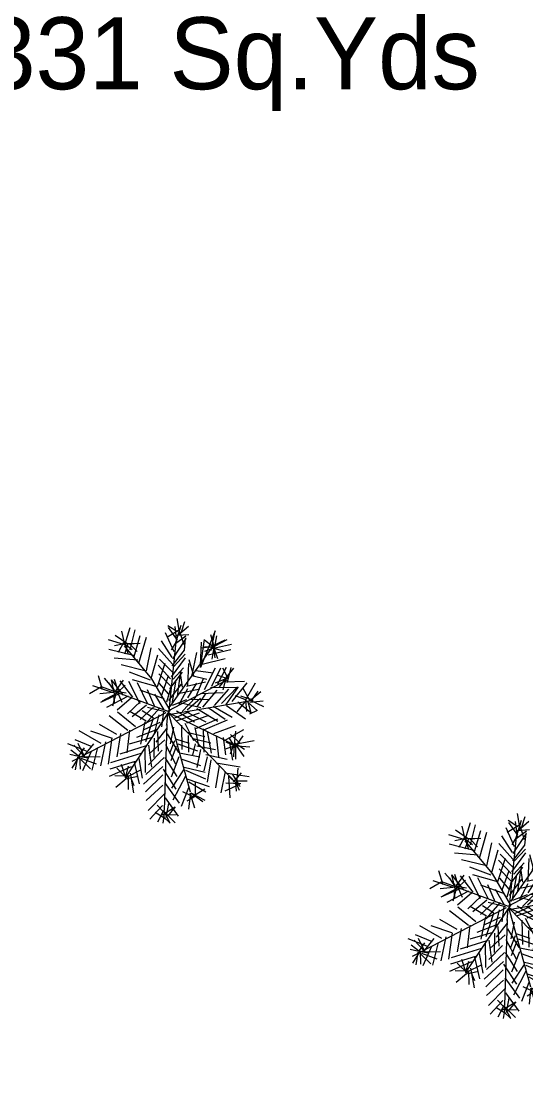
# Model space of a CAD drawing. Header units: millimetres. Extents: x -176651 to 388869, y -469666 to 486614.
# Drawn here: x 240476 to 247488, y 129381 to 144049 of the extents above; entities that cross this region are included whole.
import ezdxf

# ---------------------------------------------------------------- set-up
doc = ezdxf.new("R2010")
doc.units = ezdxf.units.MM
doc.layers.add('A- FURNITURE', color=252, linetype='Continuous', lineweight=0)
for name, color, linetype in [('ad-Plot Areas-Sq.Yds', 8, 'Continuous'), ('ad-Road', 8, 'Continuous'), ('ad-Road Hatch', 8, 'Continuous')]:
    doc.layers.add(name, color=color, linetype=linetype)
doc.styles.add('MtX_Century_Gothic', font='GOTHIC.TTF')

# ---------------------------------------------------------------- blocks, each defined once
blk = doc.blocks.new('A$C4fb60e89')
at = {"layer": 'ad-Road Hatch', "ltscale": 5, "transparency": 33554687}
h = blk.add_hatch(dxfattribs=at)
h.set_pattern_fill('AR-HBONE', color=256, scale=15)
h.set_pattern_definition([(45, (-193247.7, -428758.8), (0, 2155.2615), [4572, -1524]), (135, (-192170.1, -427681.1), (2e-13, 2155.2615), [4572, -1524])])
h.paths.add_polyline_path([(175594, -250241), (169178, -249341), (167473, -249057), (167473, -138694), (101313, -138694), (101313, -199954), (101308, -237995), (101040, -268291), (101008, -280968), (101066, -293684), (101243, -311127), (100910, -319344), (100949, -333937), (100669, -366960), (100727, -390983), (100669, -404586), (100538, -420418), (100467, -428759), (92426, -427265), (92163, -427209), (92163, -321454), (24803, -321454), (24803, -412961), (15653, -411029), (15654, -321452), (-19535, -321452), (-34427, -319477), (-65207, -315395), (-171770, -301268), (-185854, -298333), (-193248, -296832), (-193244, -292908), (-191914, -285219), (-191839, -284679), (-183397, -286393), (-169723, -289243), (-53141, -304698), (-18730, -309262), (15653, -309262), (15653, 703), (24803, 1115), (24803, -129544), (92163, -129544), (92163, 15133), (101313, 17713), (101313, -129544), (167473, -129544), (167473, 35552), (175738, 37855), (175849, 28595), (175836, 25947), (175777, 14040), (175855, 2316), (175660, -18036), (175731, -34039), (175718, -46839), (175673, -63402), (175816, -82072), (175542, -106356), (175490, -124641), (175575, -145019), (175731, -168892), (175797, -181269), (175797, -192667), (175744, -208200), (175829, -223277), (175888, -234871)])
h.paths.add_polyline_path([(24803, -309264), (92163, -309264), (92163, -138694), (24803, -138694)], flags=16)
blk = doc.blocks.new('A$Cbbea0351')
at = {"layer": 'ad-Plot Areas-Sq.Yds', "linetype": 'Continuous', "insert": (-124558, -323161), "char_height": 1000, "width": 7884.16, "attachment_point": 5, "style": 'MtX_Century_Gothic', "bg_fill": 2}
blk.add_mtext('1331 Sq.Yds', dxfattribs=at)
blk = doc.blocks.new('etgetg')
at = {"color": 4, "transparency": 33554546}
for p, q in [((260795.957, 1945748.695, 129.914), (260796.091, 1945748.909, 129.914)), ((260795.959, 1945748.723, 129.914), (260795.966, 1945748.892, 129.914)), ((260795.957, 1945748.695, 129.914), (260795.755, 1945748.822, 129.914)), ((260795.863, 1945748.863, 129.914), (260796.003, 1945748.699, 129.914)), ((260796.01, 1945748.608, 129.914), (260796.151, 1945748.861, 129.914)), ((260796.039, 1945748.506, 129.914), (260796.197, 1945748.763, 129.914)), ((260796.678, 1945748.567, 129.914), (260796.603, 1945748.768, 129.914)), ((260796.711, 1945748.678, 129.914), (260796.604, 1945748.796, 129.914)), ((260796.649, 1945748.54, 129.914), (260796.782, 1945748.754, 129.914)), ((260796.666, 1945748.545, 129.914), (260796.698, 1945748.758, 129.914)), ((260796.732, 1945748.638, 129.914), (260796.753, 1945748.857, 129.914)), ((260796.762, 1945748.665, 129.914), (260796.846, 1945748.79, 129.914)), ((260796.034, 1945748.523, 129.914), (260795.726, 1945748.694, 129.914)), ((260795.952, 1945748.712, 129.914), (260795.812, 1945748.719, 129.914)), ((260795.948, 1945748.729, 129.914), (260795.841, 1945748.616, 129.914)), ((260796.003, 1945748.699, 129.914), (260795.918, 1945748.573, 129.914)), ((260796.197, 1945748.144, 129.914), (260795.951, 1945748.684, 129.914)), ((260795.959, 1945748.723, 129.914), (260795.968, 1945748.559, 129.914)), ((260795.963, 1945748.706, 129.914), (260796.038, 1945748.607, 129.914)), ((260795.97, 1945748.717, 129.914), (260796.092, 1945748.678, 129.914)), ((260796.003, 1945748.699, 129.914), (260796.17, 1945748.663, 129.914)), ((260796.025, 1945748.686, 129.914), (260796.098, 1945748.559, 129.914)), ((260796.079, 1945748.397, 129.914), (260796.274, 1945748.72, 129.914)), ((260796.545, 1945748.353, 129.914), (260796.461, 1945748.616, 129.914)), ((260796.544, 1945748.714, 129.914), (260796.588, 1945748.43, 129.914)), ((260796.752, 1945748.699, 129.914), (260796.546, 1945748.641, 129.914)), ((260796.643, 1945748.529, 129.914), (260796.809, 1945748.595, 129.914)), ((260796.687, 1945748.634, 129.914), (260796.854, 1945748.599, 129.914)), ((260796.698, 1945748.628, 129.914), (260796.877, 1945748.716, 129.914)), ((260796.74, 1945748.677, 129.914), (260796.748, 1945748.485, 129.914)), ((260796.076, 1945748.442, 129.914), (260795.765, 1945748.557, 129.914)), ((260796.152, 1945748.269, 129.914), (260796.301, 1945748.561, 129.914)), ((260796.31, 1945747.648, 129.914), (260796.655, 1945748.551, 129.914)), ((260796.524, 1945748.264, 129.914), (260796.395, 1945748.523, 129.914)), ((260796.55, 1945748.336, 129.914), (260796.802, 1945748.556, 129.914)), ((260796.655, 1945748.551, 129.914), (260796.561, 1945748.46, 129.914)), ((260796.791, 1945748.562, 129.914), (260796.733, 1945748.407, 129.914)), ((260796.802, 1945748.556, 129.914), (260796.791, 1945748.562, 129.914)), ((260797.219, 1945748.554, 129.914), (260796.889, 1945748.118, 129.914)), ((260796.889, 1945748.118, 129.914), (260797.046, 1945748.477, 129.914)), ((260796.989, 1945748.452, 129.914), (260796.89, 1945748.146, 129.914)), ((260797.125, 1945748.361, 129.914), (260797.04, 1945748.466, 129.914)), ((260797.095, 1945748.306, 129.914), (260797.219, 1945748.554, 129.914)), ((260797.144, 1945748.524, 129.914), (260797.146, 1945748.321, 129.914)), ((260797.158, 1945748.343, 129.914), (260797.221, 1945748.481, 129.914)), ((260795.495, 1945748.175, 129.914), (260795.492, 1945748.378, 129.914)), ((260795.656, 1945748.128, 129.914), (260795.563, 1945748.324, 129.914)), ((260795.834, 1945748.447, 129.914), (260796.13, 1945748.282, 129.914)), ((260796.174, 1945748.128, 129.914), (260795.918, 1945748.314, 129.914)), ((260796.186, 1945748.15, 129.914), (260796.363, 1945748.44, 129.914)), ((260796.242, 1945748.018, 129.914), (260796.43, 1945748.302, 129.914)), ((260796.341, 1945747.703, 129.914), (260797.143, 1945748.366, 129.914)), ((260796.502, 1945748.147, 129.914), (260796.371, 1945748.378, 129.914)), ((260796.733, 1945748.407, 129.914), (260796.512, 1945748.242, 129.914)), ((260796.534, 1945748.23, 129.914), (260796.731, 1945748.351, 129.914)), ((260796.739, 1945748.029, 129.914), (260796.893, 1945748.332, 129.914)), ((260797.147, 1945748.349, 129.914), (260796.974, 1945748.374, 129.914)), ((260797.135, 1945748.327, 129.914), (260796.999, 1945748.316, 129.914)), ((260797.141, 1945748.338, 129.914), (260797.019, 1945748.377, 129.914)), ((260797.129, 1945748.316, 129.914), (260797.073, 1945748.189, 129.914)), ((260797.136, 1945748.355, 129.914), (260797.118, 1945748.192, 129.914)), ((260797.133, 1945748.4, 129.914), (260797.151, 1945748.174, 129.914)), ((260797.135, 1945748.327, 129.914), (260797.388, 1945748.316, 129.914)), ((260797.135, 1945748.327, 129.914), (260797.245, 1945748.266, 129.914)), ((260797.16, 1945748.371, 129.914), (260797.319, 1945748.397, 129.914)), ((260797.164, 1945748.354, 129.914), (260797.347, 1945748.396, 129.914)), ((260795.491, 1945748.22, 129.914), (260795.303, 1945748.167, 129.914)), ((260795.375, 1945748.271, 129.914), (260795.616, 1945748.108, 129.914)), ((260795.666, 1945748.094, 129.914), (260795.491, 1945748.22, 129.914)), ((260795.655, 1945748.1, 129.914), (260795.605, 1945748.243, 129.914)), ((260795.642, 1945748.078, 129.914), (260795.651, 1945748.275, 129.914)), ((260795.758, 1945748.028, 129.914), (260795.651, 1945748.275, 129.914)), ((260795.655, 1945748.1, 129.914), (260795.813, 1945748.228, 129.914)), ((260795.671, 1945748.077, 129.914), (260795.815, 1945748.155, 129.914)), ((260795.7, 1945748.104, 129.914), (260795.69, 1945748.268, 129.914)), ((260795.756, 1945748.231, 129.914), (260795.868, 1945747.967, 129.914)), ((260795.948, 1945747.851, 129.914), (260795.878, 1945748.192, 129.914)), ((260795.93, 1945748.206, 129.914), (260796.22, 1945748.03, 129.914)), ((260796.421, 1945747.976, 129.914), (260796.306, 1945748.184, 129.914)), ((260796.448, 1945748.076, 129.914), (260796.328, 1945748.301, 129.914)), ((260796.717, 1945748.301, 129.914), (260796.46, 1945748.098, 129.914)), ((260796.481, 1945748.058, 129.914), (260796.661, 1945748.173, 129.914)), ((260796.741, 1945748.215, 129.914), (260796.649, 1945747.92, 129.914)), ((260796.767, 1945748.028, 129.914), (260796.766, 1945748.259, 129.914)), ((260796.925, 1945748.156, 129.914), (260797.251, 1945748.147, 129.914)), ((260797.362, 1945748.243, 129.914), (260797.036, 1945748.252, 129.914)), ((260795.704, 1945748.059, 129.914), (260795.42, 1945748.015, 129.914)), ((260795.627, 1945748.102, 129.914), (260795.442, 1945748.132, 129.914)), ((260795.454, 1945748.025, 129.914), (260795.671, 1945748.077, 129.914)), ((260795.666, 1945748.094, 129.914), (260795.568, 1945747.918, 129.914)), ((260795.618, 1945748.034, 129.914), (260795.603, 1945747.956, 129.914)), ((260796.293, 1945747.644, 129.914), (260795.655, 1945748.1, 129.914)), ((260795.672, 1945748.105, 129.914), (260795.799, 1945748.049, 129.914)), ((260795.683, 1945748.099, 129.914), (260795.709, 1945747.94, 129.914)), ((260795.984, 1945748.147, 129.914), (260796.048, 1945747.823, 129.914)), ((260795.996, 1945748.04, 129.914), (260796.285, 1945747.835, 129.914)), ((260796.135, 1945747.746, 129.914), (260796.096, 1945748.013, 129.914)), ((260796.328, 1945747.653, 129.914), (260796.197, 1945748.144, 129.914)), ((260796.27, 1945747.887, 129.914), (260796.433, 1945748.127, 129.914)), ((260796.366, 1945747.877, 129.914), (260796.278, 1945748.055, 129.914)), ((260796.514, 1945748.039, 129.914), (260796.37, 1945747.73, 129.914)), ((260796.402, 1945747.943, 129.914), (260796.63, 1945748.119, 129.914)), ((260796.476, 1945747.816, 129.914), (260796.614, 1945748.142, 129.914)), ((260796.576, 1945747.918, 129.914), (260796.595, 1945748.081, 129.914)), ((260796.745, 1945748.04, 129.914), (260796.932, 1945747.936, 129.914)), ((260797.036, 1945747.993, 129.914), (260796.815, 1945748.088, 129.914)), ((260797.083, 1945748.053, 129.914), (260796.858, 1945747.804, 129.914)), ((260796.972, 1945747.827, 129.914), (260797.162, 1945748.038, 129.914)), ((260797.062, 1945747.834, 129.914), (260797.24, 1945748.024, 129.914)), ((260797.221, 1945747.861, 129.914), (260797.184, 1945748.026, 129.914)), ((260795.813, 1945747.997, 129.914), (260795.483, 1945747.922, 129.914)), ((260795.851, 1945747.962, 129.914), (260795.615, 1945747.849, 129.914)), ((260795.966, 1945747.883, 129.914), (260795.741, 1945747.764, 129.914)), ((260796.176, 1945747.925, 129.914), (260796.244, 1945747.685, 129.914)), ((260796.311, 1945747.778, 129.914), (260796.45, 1945748.003, 129.914)), ((260796.345, 1945747.788, 129.914), (260796.572, 1945747.963, 129.914)), ((260796.471, 1945747.703, 129.914), (260796.642, 1945747.881, 129.914)), ((260796.779, 1945747.92, 129.914), (260796.603, 1945747.759, 129.914)), ((260796.632, 1945747.916, 129.914), (260796.902, 1945747.909, 129.914)), ((260796.732, 1945747.759, 129.914), (260796.888, 1945747.96, 129.914)), ((260797.199, 1945747.873, 129.914), (260797.029, 1945747.853, 129.914)), ((260797.036, 1945747.993, 129.914), (260797.036, 1945747.993, 129.914)), ((260797.205, 1945747.884, 129.914), (260797.066, 1945747.789, 129.914)), ((260797.21, 1945747.867, 129.914), (260797.085, 1945747.952, 129.914)), ((260797.188, 1945747.879, 129.914), (260797.109, 1945747.737, 129.914)), ((260797.142, 1945747.848, 129.914), (260797.334, 1945747.986, 129.914)), ((260797.197, 1945747.817, 129.914), (260797.301, 1945748.004, 129.914)), ((260795.522, 1945747.526, 129.914), (260795.328, 1945747.721, 129.914)), ((260795.686, 1945747.536, 129.914), (260795.489, 1945747.803, 129.914)), ((260795.799, 1945747.559, 129.914), (260795.614, 1945747.82, 129.914)), ((260795.964, 1945747.596, 129.914), (260795.781, 1945747.785, 129.914)), ((260796.025, 1945747.808, 129.914), (260795.795, 1945747.705, 129.914)), ((260796.113, 1945747.759, 129.914), (260795.888, 1945747.639, 129.914)), ((260796.196, 1945747.727, 129.914), (260795.946, 1945747.563, 129.914)), ((260796.072, 1945747.608, 129.914), (260795.949, 1945747.749, 129.914)), ((260796.254, 1945747.651, 129.914), (260796.034, 1945747.773, 129.914)), ((260796.299, 1945747.654, 129.914), (260797.204, 1945747.856, 129.914)), ((260796.375, 1945747.713, 129.914), (260796.59, 1945747.737, 129.914)), ((260796.483, 1945747.596, 129.914), (260796.72, 1945747.737, 129.914)), ((260796.483, 1945747.725, 129.914), (260796.747, 1945747.578, 129.914)), ((260796.494, 1945747.849, 129.914), (260796.803, 1945747.835, 129.914)), ((260796.63, 1945747.73, 129.914), (260796.891, 1945747.656, 129.914)), ((260796.703, 1945747.603, 129.914), (260796.873, 1945747.753, 129.914)), ((260796.775, 1945747.577, 129.914), (260797.03, 1945747.751, 129.914)), ((260796.795, 1945747.768, 129.914), (260797.101, 1945747.697, 129.914)), ((260796.937, 1945747.558, 129.914), (260797.187, 1945747.722, 129.914)), ((260796.949, 1945747.811, 129.914), (260797.327, 1945747.715, 129.914)), ((260797.039, 1945747.559, 129.914), (260797.316, 1945747.722, 129.914)), ((260797.164, 1945747.835, 129.914), (260797.431, 1945747.773, 129.914)), ((260797.19, 1945747.547, 129.914), (260797.458, 1945747.743, 129.914)), ((260796.259, 1945747.634, 129.914), (260794.82, 1945747.326, 129.914)), ((260795.055, 1945747.412, 129.914), (260794.831, 1945747.579, 129.914)), ((260795.147, 1945747.447, 129.914), (260794.945, 1945747.603, 129.914)), ((260795.282, 1945747.458, 129.914), (260795.034, 1945747.711, 129.914)), ((260795.185, 1945747.671, 129.914), (260795.436, 1945747.502, 129.914)), ((260795.483, 1945746.914, 129.914), (260796.328, 1945747.653, 129.914)), ((260795.947, 1945747.591, 129.914), (260795.805, 1945747.31, 129.914)), ((260795.885, 1945747.324, 129.914), (260796.072, 1945747.608, 129.914)), ((260796.158, 1945747.633, 129.914), (260796.029, 1945747.402, 129.914)), ((260796.232, 1945747.663, 129.914), (260796.15, 1945747.464, 129.914)), ((260796.275, 1945747.611, 129.914), (260796.223, 1945747.466, 129.914)), ((260796.258, 1945747.606, 129.914), (260797.475, 1945747.489, 129.914)), ((260796.292, 1945747.615, 129.914), (260796.298, 1945746.488, 129.914)), ((260796.298, 1945747.626, 129.914), (260797.073, 1945746.949, 129.914)), ((260796.954, 1945746.425, 129.914), (260796.303, 1945747.609, 129.914)), ((260796.362, 1945747.533, 129.914), (260796.583, 1945747.569, 129.914)), ((260796.411, 1945747.621, 129.914), (260796.61, 1945747.41, 129.914)), ((260796.522, 1945747.588, 129.914), (260796.76, 1945747.369, 129.914)), ((260796.556, 1945747.598, 129.914), (260796.775, 1945747.706, 129.914)), ((260796.69, 1945747.581, 129.914), (260796.927, 1945747.333, 129.914)), ((260797.31, 1945747.711, 129.914), (260797.094, 1945747.529, 129.914)), ((260797.386, 1945747.51, 129.914), (260797.255, 1945747.612, 129.914)), ((260797.464, 1945747.495, 129.914), (260797.327, 1945747.586, 129.914)), ((260797.375, 1945747.516, 129.914), (260797.569, 1945747.71, 129.914)), ((260797.382, 1945747.685, 129.914), (260797.425, 1945747.503, 129.914)), ((260797.453, 1945747.501, 129.914), (260797.608, 1945747.573, 129.914)), ((260797.464, 1945747.495, 129.914), (260797.575, 1945747.592, 129.914)), ((260794.929, 1945747.367, 129.914), (260794.819, 1945747.428, 129.914)), ((260794.94, 1945747.361, 129.914), (260794.85, 1945747.483, 129.914)), ((260795.007, 1945747.352, 129.914), (260794.908, 1945747.537, 129.914)), ((260794.929, 1945747.367, 129.914), (260795.04, 1945747.463, 129.914)), ((260795.012, 1945747.335, 129.914), (260794.971, 1945747.545, 129.914)), ((260794.99, 1945747.347, 129.914), (260795.182, 1945747.485, 129.914)), ((260795.345, 1945747.466, 129.914), (260795.19, 1945747.163, 129.914)), ((260795.303, 1945747.158, 129.914), (260795.447, 1945747.496, 129.914)), ((260795.578, 1945747.523, 129.914), (260795.441, 1945747.225, 129.914)), ((260795.594, 1945747.241, 129.914), (260795.714, 1945747.534, 129.914)), ((260796.082, 1945747.445, 129.914), (260795.776, 1945747.413, 129.914)), ((260796.23, 1945747.477, 129.914), (260795.88, 1945746.333, 129.914)), ((260796.142, 1945747.526, 129.914), (260795.903, 1945747.486, 129.914)), ((260796.216, 1945747.427, 129.914), (260796.018, 1945747.278, 129.914)), ((260796.223, 1945747.466, 129.914), (260796.23, 1945747.477, 129.914)), ((260796.382, 1945747.493, 129.914), (260796.71, 1945747.512, 129.914)), ((260796.475, 1945747.427, 129.914), (260796.531, 1945747.165, 129.914)), ((260796.503, 1945747.426, 129.914), (260796.831, 1945747.445, 129.914)), ((260796.847, 1945747.551, 129.914), (260797.029, 1945747.335, 129.914)), ((260796.92, 1945747.553, 129.914), (260797.13, 1945747.336, 129.914)), ((260797.099, 1945747.512, 129.914), (260797.307, 1945747.266, 129.914)), ((260797.217, 1945747.388, 129.914), (260797.386, 1945747.51, 129.914)), ((260797.262, 1945747.521, 129.914), (260797.4, 1945747.329, 129.914)), ((260797.375, 1945747.516, 129.914), (260797.345, 1945747.36, 129.914)), ((260797.375, 1945747.516, 129.914), (260797.491, 1945747.336, 129.914)), ((260797.397, 1945747.504, 129.914), (260797.4, 1945747.329, 129.914)), ((260797.424, 1945747.475, 129.914), (260797.608, 1945747.444, 129.914)), ((260797.436, 1945747.497, 129.914), (260797.593, 1945747.366, 129.914)), ((260794.946, 1945747.372, 129.914), (260794.799, 1945747.237, 129.914)), ((260794.912, 1945747.362, 129.914), (260794.837, 1945747.202, 129.914)), ((260794.946, 1945747.372, 129.914), (260794.904, 1945747.193, 129.914)), ((260795.116, 1945747.392, 129.914), (260794.931, 1945747.164, 129.914)), ((260794.934, 1945747.35, 129.914), (260795.044, 1945747.159, 129.914)), ((260795.056, 1945747.31, 129.914), (260794.94, 1945747.361, 129.914)), ((260794.956, 1945747.337, 129.914), (260795.141, 1945747.205, 129.914)), ((260794.99, 1945747.347, 129.914), (260795.218, 1945747.292, 129.914)), ((260795.219, 1945747.421, 129.914), (260795.059, 1945747.135, 129.914)), ((260795.987, 1945747.353, 129.914), (260795.655, 1945747.351, 129.914)), ((260796.147, 1945747.278, 129.914), (260795.888, 1945747.149, 129.914)), ((260796.009, 1945747.341, 129.914), (260795.936, 1945747.079, 129.914)), ((260796.08, 1945747.416, 129.914), (260796.018, 1945747.149, 129.914)), ((260796.201, 1945747.349, 129.914), (260796.284, 1945747.058, 129.914)), ((260796.311, 1945747.417, 129.914), (260796.206, 1945747.202, 129.914)), ((260796.424, 1945747.412, 129.914), (260796.341, 1945747.084, 129.914)), ((260796.475, 1945747.297, 129.914), (260796.695, 1945747.175, 129.914)), ((260796.595, 1945747.331, 129.914), (260796.577, 1945747.067, 129.914)), ((260796.928, 1945747.362, 129.914), (260796.6, 1945747.314, 129.914)), ((260796.7, 1945747.287, 129.914), (260796.624, 1945746.97, 129.914)), ((260796.705, 1945747.27, 129.914), (260797.062, 1945747.316, 129.914)), ((260797.491, 1945747.336, 129.914), (260797.377, 1945747.313, 129.914)), ((260795.777, 1945747.182, 129.914), (260795.337, 1945747.168, 129.914)), ((260795.498, 1945747.251, 129.914), (260795.882, 1945747.268, 129.914)), ((260795.77, 1945746.912, 129.914), (260795.853, 1945747.241, 129.914)), ((260796.074, 1945747.146, 129.914), (260795.837, 1945747.005, 129.914)), ((260795.91, 1945747.266, 129.914), (260795.868, 1945746.958, 129.914)), ((260796.139, 1945747.211, 129.914), (260796.204, 1945746.915, 129.914)), ((260796.277, 1945747.149, 129.914), (260796.151, 1945746.974, 129.914)), ((260796.167, 1945747.08, 129.914), (260796.281, 1945747.233, 129.914)), ((260796.293, 1945747.255, 129.914), (260796.463, 1945747.146, 129.914)), ((260796.306, 1945747.175, 129.914), (260796.547, 1945747.012, 129.914)), ((260796.423, 1945747.024, 129.914), (260796.479, 1945747.252, 129.914)), ((260796.532, 1945747.193, 129.914), (260796.752, 1945747.071, 129.914)), ((260796.743, 1945747.235, 129.914), (260796.718, 1945746.932, 129.914)), ((260796.851, 1945747.145, 129.914), (260796.804, 1945746.854, 129.914)), ((260796.83, 1945747.186, 129.914), (260797.147, 1945747.211, 129.914)), ((260797.062, 1945746.956, 129.914), (260797.132, 1945747.133, 129.914)), ((260795.596, 1945747.038, 129.914), (260795.267, 1945746.991, 129.914)), ((260795.672, 1945747.097, 129.914), (260795.305, 1945747.085, 129.914)), ((260795.51, 1945746.884, 129.914), (260795.4, 1945747.075, 129.914)), ((260795.488, 1945746.897, 129.914), (260795.475, 1945747.106, 129.914)), ((260795.483, 1945746.914, 129.914), (260795.563, 1945747.057, 129.914)), ((260795.655, 1945747.092, 129.914), (260795.641, 1945746.783, 129.914)), ((260795.729, 1945747.122, 129.914), (260795.706, 1945746.847, 129.914)), ((260796.075, 1945747.045, 129.914), (260795.769, 1945746.884, 129.914)), ((260796.18, 1945746.742, 129.914), (260796.086, 1945747.039, 129.914)), ((260796.101, 1945746.756, 129.914), (260796.281, 1945747.002, 129.914)), ((260796.295, 1945747.052, 129.914), (260796.554, 1945746.922, 129.914)), ((260796.466, 1945746.971, 129.914), (260796.546, 1945747.114, 129.914)), ((260796.48, 1945746.79, 129.914), (260796.592, 1945747.016, 129.914)), ((260796.555, 1945747.08, 129.914), (260796.792, 1945746.962, 129.914)), ((260796.939, 1945747.096, 129.914), (260796.906, 1945746.856, 129.914)), ((260796.943, 1945747.051, 129.914), (260797.245, 1945747.128, 129.914)), ((260796.959, 1945747.028, 129.914), (260797.067, 1945746.938, 129.914)), ((260797.003, 1945747.003, 129.914), (260796.98, 1945746.756, 129.914)), ((260797.064, 1945746.984, 129.914), (260797.005, 1945746.8, 129.914)), ((260797.056, 1945746.945, 129.914), (260797.022, 1945747.064, 129.914)), ((260797.147, 1945746.952, 129.914), (260797.047, 1945747.108, 129.914)), ((260797.055, 1945746.916, 129.914), (260797.213, 1945747.045, 129.914)), ((260797.182, 1945746.86, 129.914), (260797.064, 1945746.984, 129.914)), ((260795.488, 1945746.897, 129.914), (260795.316, 1945746.82, 129.914)), ((260795.506, 1945746.93, 129.914), (260795.345, 1945746.976, 129.914)), ((260795.524, 1945746.934, 129.914), (260795.476, 1945746.745, 129.914)), ((260795.5, 1945746.919, 129.914), (260795.728, 1945746.965, 129.914)), ((260795.516, 1945746.895, 129.914), (260795.657, 1945746.889, 129.914)), ((260795.54, 1945746.68, 129.914), (260795.564, 1945746.955, 129.914)), ((260795.55, 1945746.905, 129.914), (260795.567, 1945746.78, 129.914)), ((260796.025, 1945746.929, 129.914), (260795.702, 1945746.763, 129.914)), ((260796.017, 1945746.89, 129.914), (260796.116, 1945746.575, 129.914)), ((260796.291, 1945746.968, 129.914), (260796.532, 1945746.805, 129.914)), ((260796.308, 1945746.843, 129.914), (260796.572, 1945746.696, 129.914)), ((260796.654, 1945746.895, 129.914), (260796.556, 1945746.719, 129.914)), ((260796.566, 1945746.555, 129.914), (260796.697, 1945746.842, 129.914)), ((260796.644, 1945746.929, 129.914), (260796.914, 1945746.793, 129.914)), ((260797.112, 1945746.942, 129.914), (260796.921, 1945746.934, 129.914)), ((260797.051, 1945746.962, 129.914), (260796.973, 1945746.847, 129.914)), ((260797.08, 1945746.96, 129.914), (260797.025, 1945746.76, 129.914)), ((260797.045, 1945746.951, 129.914), (260797.262, 1945746.873, 129.914)), ((260797.069, 1945746.967, 129.914), (260797.344, 1945746.943, 129.914)), ((260797.084, 1945746.943, 129.914), (260797.144, 1945746.766, 129.914)), ((260795.697, 1945746.651, 129.914), (260795.992, 1945746.818, 129.914)), ((260795.986, 1945746.705, 129.914), (260796.107, 1945746.379, 129.914)), ((260796.042, 1945746.444, 129.914), (260796.297, 1945746.719, 129.914)), ((260796.29, 1945746.81, 129.914), (260796.061, 1945746.606, 129.914)), ((260796.312, 1945746.798, 129.914), (260796.551, 1945746.607, 129.914)), ((260796.782, 1945746.737, 129.914), (260796.651, 1945746.45, 129.914)), ((260796.751, 1945746.784, 129.914), (260797.06, 1945746.64, 129.914)), ((260795.668, 1945746.393, 129.914), (260795.946, 1945746.555, 129.914)), ((260795.957, 1945746.678, 129.914), (260795.675, 1945746.533, 129.914)), ((260796.289, 1945746.551, 129.914), (260796.122, 1945746.327, 129.914)), ((260796.301, 1945746.674, 129.914), (260796.574, 1945746.493, 129.914)), ((260796.509, 1945746.428, 129.914), (260796.315, 1945746.623, 129.914)), ((260796.356, 1945746.413, 129.914), (260796.404, 1945746.602, 129.914)), ((260796.84, 1945746.633, 129.914), (260796.703, 1945746.363, 129.914)), ((260796.87, 1945746.559, 129.914), (260796.806, 1945746.263, 129.914)), ((260796.866, 1945746.604, 129.914), (260797.142, 1945746.479, 129.914)), ((260796.87, 1945746.559, 129.914), (260796.986, 1945746.379, 129.914)), ((260796.916, 1945746.461, 129.914), (260797.056, 1945746.556, 129.914)), ((260796.971, 1945746.43, 129.914), (260796.932, 1945746.567, 129.914)), ((260796.954, 1945746.425, 129.914), (260797.025, 1945746.631, 129.914)), ((260795.877, 1945746.406, 129.914), (260795.657, 1945746.269, 129.914)), ((260795.904, 1945746.247, 129.914), (260795.805, 1945746.432, 129.914)), ((260795.881, 1945746.231, 129.914), (260795.968, 1945746.413, 129.914)), ((260796.054, 1945746.206, 129.914), (260795.943, 1945746.499, 129.914)), ((260796.306, 1945746.426, 129.914), (260796.198, 1945746.515, 129.914)), ((260796.284, 1945746.438, 129.914), (260796.214, 1945746.261, 129.914)), ((260796.339, 1945746.408, 129.914), (260796.219, 1945746.374, 129.914)), ((260796.292, 1945746.477, 129.914), (260796.299, 1945746.257, 129.914)), ((260796.3, 1945746.415, 129.914), (260796.506, 1945746.474, 129.914)), ((260796.303, 1945746.471, 129.914), (260796.465, 1945746.323, 129.914)), ((260796.303, 1945746.471, 129.914), (260796.431, 1945746.314, 129.914)), ((260796.987, 1945746.407, 129.914), (260796.766, 1945746.372, 129.914)), ((260797.004, 1945746.412, 129.914), (260796.81, 1945746.477, 129.914)), ((260796.938, 1945746.449, 129.914), (260796.916, 1945746.331, 129.914)), ((260796.944, 1945746.459, 129.914), (260796.961, 1945746.335, 129.914)), ((260796.951, 1945746.47, 129.914), (260797.101, 1945746.43, 129.914)), ((260795.863, 1945746.328, 129.914), (260795.75, 1945746.203, 129.914)), ((260795.756, 1945746.344, 129.914), (260795.864, 1945746.226, 129.914)), ((260795.872, 1945746.293, 129.914), (260795.816, 1945746.166, 129.914)), ((260795.838, 1945746.284, 129.914), (260796.043, 1945746.342, 129.914)), ((260795.848, 1945746.25, 129.914), (260795.916, 1945746.139, 129.914)), ((260795.869, 1945746.339, 129.914), (260795.983, 1945746.131, 129.914)), ((260795.888, 1945746.27, 129.914), (260796.027, 1945746.236, 129.914)), ((260795.916, 1945746.139, 129.914), (260795.888, 1945746.27, 129.914)), ((260796.043, 1945746.342, 129.914), (260795.904, 1945746.247, 129.914))]:
    blk.add_line(p, q, dxfattribs=at)
blk = doc.blocks.new('WEE')
at = {"color": 85, "true_color": 0x58ba48, "transparency": 33554546}
for p, q in [((260795.863, 1945652.687, 129.914), (260796.003, 1945652.523, 129.914)), ((260795.957, 1945652.519, 129.914), (260796.091, 1945652.733, 129.914)), ((260795.959, 1945652.547, 129.914), (260795.966, 1945652.716, 129.914)), ((260796.01, 1945652.433, 129.914), (260796.151, 1945652.685, 129.914)), ((260796.732, 1945652.462, 129.914), (260796.753, 1945652.681, 129.914)), ((260796.034, 1945652.347, 129.914), (260795.726, 1945652.518, 129.914)), ((260795.957, 1945652.519, 129.914), (260795.755, 1945652.647, 129.914)), ((260795.952, 1945652.536, 129.914), (260795.812, 1945652.543, 129.914)), ((260795.948, 1945652.554, 129.914), (260795.841, 1945652.44, 129.914)), ((260796.003, 1945652.523, 129.914), (260795.918, 1945652.397, 129.914)), ((260795.959, 1945652.547, 129.914), (260795.968, 1945652.384, 129.914)), ((260795.963, 1945652.53, 129.914), (260796.038, 1945652.431, 129.914)), ((260795.97, 1945652.541, 129.914), (260796.092, 1945652.502, 129.914)), ((260796.003, 1945652.523, 129.914), (260796.17, 1945652.487, 129.914)), ((260796.039, 1945652.33, 129.914), (260796.197, 1945652.587, 129.914)), ((260796.079, 1945652.221, 129.914), (260796.274, 1945652.545, 129.914)), ((260796.544, 1945652.538, 129.914), (260796.588, 1945652.255, 129.914)), ((260796.752, 1945652.523, 129.914), (260796.546, 1945652.465, 129.914)), ((260796.678, 1945652.391, 129.914), (260796.603, 1945652.592, 129.914)), ((260796.711, 1945652.502, 129.914), (260796.604, 1945652.62, 129.914)), ((260796.649, 1945652.364, 129.914), (260796.782, 1945652.578, 129.914)), ((260796.666, 1945652.369, 129.914), (260796.698, 1945652.582, 129.914)), ((260796.698, 1945652.452, 129.914), (260796.877, 1945652.54, 129.914)), ((260796.762, 1945652.489, 129.914), (260796.846, 1945652.615, 129.914)), ((260796.076, 1945652.266, 129.914), (260795.765, 1945652.382, 129.914)), ((260796.197, 1945651.968, 129.914), (260795.951, 1945652.508, 129.914)), ((260796.025, 1945652.511, 129.914), (260796.098, 1945652.384, 129.914)), ((260796.152, 1945652.094, 129.914), (260796.301, 1945652.386, 129.914)), ((260796.31, 1945651.473, 129.914), (260796.655, 1945652.375, 129.914)), ((260796.545, 1945652.178, 129.914), (260796.461, 1945652.44, 129.914)), ((260796.55, 1945652.16, 129.914), (260796.802, 1945652.38, 129.914)), ((260796.655, 1945652.375, 129.914), (260796.561, 1945652.284, 129.914)), ((260796.643, 1945652.353, 129.914), (260796.809, 1945652.419, 129.914)), ((260796.687, 1945652.459, 129.914), (260796.854, 1945652.423, 129.914)), ((260796.791, 1945652.386, 129.914), (260796.733, 1945652.231, 129.914)), ((260796.74, 1945652.501, 129.914), (260796.748, 1945652.309, 129.914)), ((260796.802, 1945652.38, 129.914), (260796.791, 1945652.386, 129.914)), ((260797.219, 1945652.378, 129.914), (260796.889, 1945651.942, 129.914)), ((260797.095, 1945652.13, 129.914), (260797.219, 1945652.378, 129.914)), ((260795.834, 1945652.271, 129.914), (260796.13, 1945652.106, 129.914)), ((260796.186, 1945651.974, 129.914), (260796.363, 1945652.265, 129.914)), ((260796.524, 1945652.088, 129.914), (260796.395, 1945652.348, 129.914)), ((260796.733, 1945652.231, 129.914), (260796.512, 1945652.066, 129.914)), ((260796.889, 1945651.942, 129.914), (260797.046, 1945652.302, 129.914)), ((260796.989, 1945652.276, 129.914), (260796.89, 1945651.971, 129.914)), ((260797.125, 1945652.185, 129.914), (260797.04, 1945652.291, 129.914)), ((260797.133, 1945652.224, 129.914), (260797.151, 1945651.998, 129.914)), ((260797.144, 1945652.348, 129.914), (260797.146, 1945652.145, 129.914)), ((260797.158, 1945652.167, 129.914), (260797.221, 1945652.305, 129.914)), ((260795.375, 1945652.095, 129.914), (260795.616, 1945651.932, 129.914)), ((260795.495, 1945651.999, 129.914), (260795.492, 1945652.202, 129.914)), ((260795.656, 1945651.953, 129.914), (260795.563, 1945652.148, 129.914)), ((260795.642, 1945651.903, 129.914), (260795.651, 1945652.099, 129.914)), ((260795.758, 1945651.852, 129.914), (260795.651, 1945652.099, 129.914)), ((260795.7, 1945651.928, 129.914), (260795.69, 1945652.092, 129.914)), ((260796.174, 1945651.952, 129.914), (260795.918, 1945652.138, 129.914)), ((260796.242, 1945651.842, 129.914), (260796.43, 1945652.126, 129.914)), ((260796.448, 1945651.9, 129.914), (260796.328, 1945652.125, 129.914)), ((260796.341, 1945651.528, 129.914), (260797.143, 1945652.19, 129.914)), ((260796.502, 1945651.971, 129.914), (260796.371, 1945652.202, 129.914)), ((260796.717, 1945652.125, 129.914), (260796.46, 1945651.922, 129.914)), ((260796.534, 1945652.054, 129.914), (260796.731, 1945652.175, 129.914)), ((260796.739, 1945651.853, 129.914), (260796.893, 1945652.156, 129.914)), ((260796.767, 1945651.852, 129.914), (260796.766, 1945652.083, 129.914)), ((260797.147, 1945652.173, 129.914), (260796.974, 1945652.198, 129.914)), ((260797.135, 1945652.151, 129.914), (260796.999, 1945652.14, 129.914)), ((260797.141, 1945652.162, 129.914), (260797.019, 1945652.201, 129.914)), ((260797.362, 1945652.068, 129.914), (260797.036, 1945652.077, 129.914)), ((260797.129, 1945652.14, 129.914), (260797.073, 1945652.013, 129.914)), ((260797.136, 1945652.179, 129.914), (260797.118, 1945652.017, 129.914)), ((260797.135, 1945652.151, 129.914), (260797.388, 1945652.14, 129.914)), ((260797.135, 1945652.151, 129.914), (260797.245, 1945652.09, 129.914)), ((260797.16, 1945652.195, 129.914), (260797.319, 1945652.222, 129.914)), ((260797.164, 1945652.178, 129.914), (260797.347, 1945652.221, 129.914)), ((260795.491, 1945652.045, 129.914), (260795.303, 1945651.991, 129.914)), ((260795.627, 1945651.926, 129.914), (260795.442, 1945651.957, 129.914)), ((260795.666, 1945651.918, 129.914), (260795.491, 1945652.045, 129.914)), ((260795.655, 1945651.925, 129.914), (260795.605, 1945652.068, 129.914)), ((260795.655, 1945651.925, 129.914), (260795.813, 1945652.053, 129.914)), ((260795.671, 1945651.901, 129.914), (260795.815, 1945651.979, 129.914)), ((260795.672, 1945651.929, 129.914), (260795.799, 1945651.873, 129.914)), ((260795.756, 1945652.055, 129.914), (260795.868, 1945651.791, 129.914)), ((260795.948, 1945651.675, 129.914), (260795.878, 1945652.016, 129.914)), ((260795.93, 1945652.031, 129.914), (260796.22, 1945651.854, 129.914)), ((260795.984, 1945651.972, 129.914), (260796.048, 1945651.648, 129.914)), ((260796.328, 1945651.478, 129.914), (260796.197, 1945651.968, 129.914)), ((260796.27, 1945651.711, 129.914), (260796.433, 1945651.952, 129.914)), ((260796.421, 1945651.8, 129.914), (260796.306, 1945652.008, 129.914)), ((260796.402, 1945651.767, 129.914), (260796.63, 1945651.943, 129.914)), ((260796.476, 1945651.64, 129.914), (260796.614, 1945651.966, 129.914)), ((260796.481, 1945651.882, 129.914), (260796.661, 1945651.998, 129.914)), ((260796.741, 1945652.039, 129.914), (260796.649, 1945651.745, 129.914)), ((260796.925, 1945651.98, 129.914), (260797.251, 1945651.971, 129.914)), ((260795.704, 1945651.883, 129.914), (260795.42, 1945651.839, 129.914)), ((260795.454, 1945651.849, 129.914), (260795.671, 1945651.901, 129.914)), ((260795.813, 1945651.822, 129.914), (260795.483, 1945651.746, 129.914)), ((260795.666, 1945651.918, 129.914), (260795.568, 1945651.743, 129.914)), ((260795.618, 1945651.859, 129.914), (260795.603, 1945651.78, 129.914)), ((260795.851, 1945651.786, 129.914), (260795.615, 1945651.673, 129.914)), ((260796.293, 1945651.468, 129.914), (260795.655, 1945651.925, 129.914)), ((260795.683, 1945651.923, 129.914), (260795.709, 1945651.764, 129.914)), ((260795.996, 1945651.864, 129.914), (260796.285, 1945651.66, 129.914)), ((260796.135, 1945651.571, 129.914), (260796.096, 1945651.837, 129.914)), ((260796.366, 1945651.701, 129.914), (260796.278, 1945651.88, 129.914)), ((260796.311, 1945651.602, 129.914), (260796.45, 1945651.827, 129.914)), ((260796.345, 1945651.612, 129.914), (260796.572, 1945651.788, 129.914)), ((260796.514, 1945651.864, 129.914), (260796.37, 1945651.554, 129.914)), ((260796.576, 1945651.742, 129.914), (260796.595, 1945651.905, 129.914)), ((260796.732, 1945651.583, 129.914), (260796.888, 1945651.785, 129.914)), ((260796.745, 1945651.864, 129.914), (260796.932, 1945651.76, 129.914)), ((260797.036, 1945651.818, 129.914), (260796.815, 1945651.912, 129.914)), ((260797.083, 1945651.877, 129.914), (260796.858, 1945651.628, 129.914)), ((260796.972, 1945651.651, 129.914), (260797.162, 1945651.863, 129.914)), ((260797.036, 1945651.818, 129.914), (260797.036, 1945651.818, 129.914)), ((260797.062, 1945651.659, 129.914), (260797.24, 1945651.848, 129.914)), ((260797.142, 1945651.672, 129.914), (260797.334, 1945651.81, 129.914)), ((260797.221, 1945651.685, 129.914), (260797.184, 1945651.85, 129.914)), ((260797.197, 1945651.641, 129.914), (260797.301, 1945651.828, 129.914)), ((260795.799, 1945651.383, 129.914), (260795.614, 1945651.645, 129.914)), ((260795.966, 1945651.708, 129.914), (260795.741, 1945651.588, 129.914)), ((260796.176, 1945651.749, 129.914), (260796.244, 1945651.509, 129.914)), ((260796.299, 1945651.479, 129.914), (260797.204, 1945651.68, 129.914)), ((260796.471, 1945651.527, 129.914), (260796.642, 1945651.706, 129.914)), ((260796.494, 1945651.673, 129.914), (260796.803, 1945651.659, 129.914)), ((260796.779, 1945651.745, 129.914), (260796.603, 1945651.583, 129.914)), ((260796.632, 1945651.74, 129.914), (260796.902, 1945651.733, 129.914)), ((260796.949, 1945651.636, 129.914), (260797.327, 1945651.54, 129.914)), ((260797.199, 1945651.698, 129.914), (260797.029, 1945651.677, 129.914)), ((260797.205, 1945651.709, 129.914), (260797.066, 1945651.613, 129.914)), ((260797.21, 1945651.691, 129.914), (260797.085, 1945651.776, 129.914)), ((260797.188, 1945651.704, 129.914), (260797.109, 1945651.561, 129.914)), ((260797.164, 1945651.66, 129.914), (260797.431, 1945651.597, 129.914)), ((260795.282, 1945651.282, 129.914), (260795.034, 1945651.535, 129.914)), ((260795.185, 1945651.495, 129.914), (260795.436, 1945651.326, 129.914)), ((260795.522, 1945651.35, 129.914), (260795.328, 1945651.545, 129.914)), ((260795.686, 1945651.36, 129.914), (260795.489, 1945651.628, 129.914)), ((260795.964, 1945651.421, 129.914), (260795.781, 1945651.609, 129.914)), ((260796.025, 1945651.632, 129.914), (260795.795, 1945651.53, 129.914)), ((260796.113, 1945651.583, 129.914), (260795.888, 1945651.463, 129.914)), ((260796.196, 1945651.551, 129.914), (260795.946, 1945651.388, 129.914)), ((260796.072, 1945651.433, 129.914), (260795.949, 1945651.573, 129.914)), ((260796.254, 1945651.475, 129.914), (260796.034, 1945651.598, 129.914)), ((260796.375, 1945651.537, 129.914), (260796.59, 1945651.562, 129.914)), ((260796.483, 1945651.42, 129.914), (260796.72, 1945651.561, 129.914)), ((260796.483, 1945651.549, 129.914), (260796.747, 1945651.402, 129.914)), ((260796.556, 1945651.422, 129.914), (260796.775, 1945651.531, 129.914)), ((260796.63, 1945651.554, 129.914), (260796.891, 1945651.48, 129.914)), ((260796.703, 1945651.427, 129.914), (260796.873, 1945651.577, 129.914)), ((260796.775, 1945651.401, 129.914), (260797.03, 1945651.576, 129.914)), ((260796.795, 1945651.592, 129.914), (260797.101, 1945651.522, 129.914)), ((260796.937, 1945651.383, 129.914), (260797.187, 1945651.546, 129.914)), ((260797.039, 1945651.384, 129.914), (260797.316, 1945651.546, 129.914)), ((260797.31, 1945651.535, 129.914), (260797.094, 1945651.353, 129.914)), ((260797.19, 1945651.371, 129.914), (260797.458, 1945651.568, 129.914)), ((260797.375, 1945651.34, 129.914), (260797.569, 1945651.535, 129.914)), ((260797.382, 1945651.509, 129.914), (260797.425, 1945651.327, 129.914)), ((260796.259, 1945651.458, 129.914), (260794.82, 1945651.151, 129.914)), ((260795.055, 1945651.236, 129.914), (260794.831, 1945651.404, 129.914)), ((260795.007, 1945651.176, 129.914), (260794.908, 1945651.361, 129.914)), ((260795.147, 1945651.271, 129.914), (260794.945, 1945651.427, 129.914)), ((260795.012, 1945651.159, 129.914), (260794.971, 1945651.369, 129.914)), ((260795.578, 1945651.348, 129.914), (260795.441, 1945651.05, 129.914)), ((260795.483, 1945650.738, 129.914), (260796.328, 1945651.478, 129.914)), ((260795.594, 1945651.065, 129.914), (260795.714, 1945651.359, 129.914)), ((260795.947, 1945651.416, 129.914), (260795.805, 1945651.135, 129.914)), ((260795.885, 1945651.148, 129.914), (260796.072, 1945651.433, 129.914)), ((260796.142, 1945651.351, 129.914), (260795.903, 1945651.311, 129.914)), ((260796.158, 1945651.457, 129.914), (260796.029, 1945651.226, 129.914)), ((260796.232, 1945651.487, 129.914), (260796.15, 1945651.288, 129.914)), ((260796.275, 1945651.435, 129.914), (260796.223, 1945651.291, 129.914)), ((260796.258, 1945651.43, 129.914), (260797.475, 1945651.313, 129.914)), ((260796.292, 1945651.44, 129.914), (260796.298, 1945650.313, 129.914)), ((260796.298, 1945651.451, 129.914), (260797.073, 1945650.774, 129.914)), ((260796.954, 1945650.25, 129.914), (260796.303, 1945651.434, 129.914)), ((260796.362, 1945651.358, 129.914), (260796.583, 1945651.393, 129.914)), ((260796.411, 1945651.446, 129.914), (260796.61, 1945651.234, 129.914)), ((260796.522, 1945651.412, 129.914), (260796.76, 1945651.193, 129.914)), ((260796.69, 1945651.405, 129.914), (260796.927, 1945651.158, 129.914)), ((260796.847, 1945651.375, 129.914), (260797.029, 1945651.159, 129.914)), ((260796.92, 1945651.378, 129.914), (260797.13, 1945651.16, 129.914)), ((260797.386, 1945651.334, 129.914), (260797.255, 1945651.436, 129.914)), ((260797.262, 1945651.345, 129.914), (260797.4, 1945651.153, 129.914)), ((260797.464, 1945651.32, 129.914), (260797.327, 1945651.41, 129.914)), ((260797.453, 1945651.326, 129.914), (260797.608, 1945651.398, 129.914)), ((260797.464, 1945651.32, 129.914), (260797.575, 1945651.416, 129.914)), ((260794.946, 1945651.196, 129.914), (260794.799, 1945651.062, 129.914)), ((260794.929, 1945651.191, 129.914), (260794.819, 1945651.252, 129.914)), ((260794.94, 1945651.185, 129.914), (260794.85, 1945651.307, 129.914)), ((260794.946, 1945651.196, 129.914), (260794.904, 1945651.017, 129.914)), ((260794.929, 1945651.191, 129.914), (260795.04, 1945651.287, 129.914)), ((260795.116, 1945651.216, 129.914), (260794.931, 1945650.988, 129.914)), ((260794.99, 1945651.171, 129.914), (260795.182, 1945651.309, 129.914)), ((260795.219, 1945651.246, 129.914), (260795.059, 1945650.96, 129.914)), ((260795.345, 1945651.291, 129.914), (260795.19, 1945650.988, 129.914)), ((260795.303, 1945650.983, 129.914), (260795.447, 1945651.32, 129.914)), ((260796.082, 1945651.269, 129.914), (260795.776, 1945651.237, 129.914)), ((260796.23, 1945651.302, 129.914), (260795.88, 1945650.157, 129.914)), ((260796.216, 1945651.252, 129.914), (260796.018, 1945651.103, 129.914)), ((260796.08, 1945651.241, 129.914), (260796.018, 1945650.973, 129.914)), ((260796.311, 1945651.242, 129.914), (260796.206, 1945651.027, 129.914)), ((260796.223, 1945651.291, 129.914), (260796.23, 1945651.302, 129.914)), ((260796.424, 1945651.237, 129.914), (260796.341, 1945650.908, 129.914)), ((260796.382, 1945651.317, 129.914), (260796.71, 1945651.336, 129.914)), ((260796.475, 1945651.251, 129.914), (260796.531, 1945650.99, 129.914)), ((260796.503, 1945651.25, 129.914), (260796.831, 1945651.269, 129.914)), ((260797.099, 1945651.336, 129.914), (260797.307, 1945651.09, 129.914)), ((260797.217, 1945651.212, 129.914), (260797.386, 1945651.334, 129.914)), ((260797.375, 1945651.34, 129.914), (260797.345, 1945651.184, 129.914)), ((260797.375, 1945651.34, 129.914), (260797.491, 1945651.161, 129.914)), ((260797.397, 1945651.328, 129.914), (260797.4, 1945651.153, 129.914)), ((260797.424, 1945651.299, 129.914), (260797.608, 1945651.268, 129.914)), ((260797.436, 1945651.321, 129.914), (260797.593, 1945651.19, 129.914)), ((260794.912, 1945651.186, 129.914), (260794.837, 1945651.026, 129.914)), ((260794.934, 1945651.174, 129.914), (260795.044, 1945650.983, 129.914)), ((260795.056, 1945651.135, 129.914), (260794.94, 1945651.185, 129.914)), ((260794.956, 1945651.162, 129.914), (260795.141, 1945651.029, 129.914)), ((260794.99, 1945651.171, 129.914), (260795.218, 1945651.116, 129.914)), ((260795.498, 1945651.075, 129.914), (260795.882, 1945651.092, 129.914)), ((260795.987, 1945651.177, 129.914), (260795.655, 1945651.175, 129.914)), ((260795.77, 1945650.736, 129.914), (260795.853, 1945651.065, 129.914)), ((260795.91, 1945651.091, 129.914), (260795.868, 1945650.783, 129.914)), ((260796.147, 1945651.103, 129.914), (260795.888, 1945650.973, 129.914)), ((260796.009, 1945651.165, 129.914), (260795.936, 1945650.904, 129.914)), ((260796.167, 1945650.904, 129.914), (260796.281, 1945651.057, 129.914)), ((260796.201, 1945651.173, 129.914), (260796.284, 1945650.882, 129.914)), ((260796.293, 1945651.079, 129.914), (260796.463, 1945650.97, 129.914)), ((260796.423, 1945650.848, 129.914), (260796.479, 1945651.076, 129.914)), ((260796.475, 1945651.122, 129.914), (260796.695, 1945650.999, 129.914)), ((260796.595, 1945651.156, 129.914), (260796.577, 1945650.892, 129.914)), ((260796.928, 1945651.186, 129.914), (260796.6, 1945651.139, 129.914)), ((260796.7, 1945651.112, 129.914), (260796.624, 1945650.794, 129.914)), ((260796.705, 1945651.094, 129.914), (260797.062, 1945651.14, 129.914)), ((260796.743, 1945651.059, 129.914), (260796.718, 1945650.756, 129.914)), ((260797.491, 1945651.161, 129.914), (260797.377, 1945651.138, 129.914)), ((260795.672, 1945650.921, 129.914), (260795.305, 1945650.909, 129.914)), ((260795.777, 1945651.006, 129.914), (260795.337, 1945650.992, 129.914)), ((260795.488, 1945650.721, 129.914), (260795.475, 1945650.93, 129.914)), ((260795.655, 1945650.916, 129.914), (260795.641, 1945650.607, 129.914)), ((260795.729, 1945650.947, 129.914), (260795.706, 1945650.672, 129.914)), ((260796.074, 1945650.971, 129.914), (260795.837, 1945650.829, 129.914)), ((260796.139, 1945651.035, 129.914), (260796.204, 1945650.739, 129.914)), ((260796.277, 1945650.973, 129.914), (260796.151, 1945650.798, 129.914)), ((260796.306, 1945651, 129.914), (260796.547, 1945650.837, 129.914)), ((260796.466, 1945650.795, 129.914), (260796.546, 1945650.938, 129.914)), ((260796.532, 1945651.018, 129.914), (260796.752, 1945650.895, 129.914)), ((260796.555, 1945650.904, 129.914), (260796.792, 1945650.786, 129.914)), ((260796.851, 1945650.97, 129.914), (260796.804, 1945650.679, 129.914)), ((260796.83, 1945651.01, 129.914), (260797.147, 1945651.035, 129.914)), ((260796.939, 1945650.921, 129.914), (260796.906, 1945650.68, 129.914)), ((260796.943, 1945650.875, 129.914), (260797.245, 1945650.952, 129.914)), ((260797.147, 1945650.776, 129.914), (260797.047, 1945650.933, 129.914)), ((260797.062, 1945650.78, 129.914), (260797.132, 1945650.957, 129.914)), ((260795.596, 1945650.862, 129.914), (260795.267, 1945650.815, 129.914)), ((260795.506, 1945650.754, 129.914), (260795.345, 1945650.8, 129.914)), ((260795.51, 1945650.709, 129.914), (260795.4, 1945650.899, 129.914)), ((260795.524, 1945650.759, 129.914), (260795.476, 1945650.569, 129.914)), ((260795.483, 1945650.738, 129.914), (260795.563, 1945650.881, 129.914)), ((260795.5, 1945650.743, 129.914), (260795.728, 1945650.789, 129.914)), ((260795.54, 1945650.504, 129.914), (260795.564, 1945650.779, 129.914)), ((260796.075, 1945650.869, 129.914), (260795.769, 1945650.708, 129.914)), ((260796.18, 1945650.566, 129.914), (260796.086, 1945650.863, 129.914)), ((260796.101, 1945650.581, 129.914), (260796.281, 1945650.826, 129.914)), ((260796.291, 1945650.792, 129.914), (260796.532, 1945650.629, 129.914)), ((260796.295, 1945650.876, 129.914), (260796.554, 1945650.746, 129.914)), ((260796.48, 1945650.614, 129.914), (260796.592, 1945650.84, 129.914)), ((260797.112, 1945650.766, 129.914), (260796.921, 1945650.758, 129.914)), ((260796.959, 1945650.852, 129.914), (260797.067, 1945650.763, 129.914)), ((260797.051, 1945650.786, 129.914), (260796.973, 1945650.671, 129.914)), ((260797.003, 1945650.828, 129.914), (260796.98, 1945650.581, 129.914)), ((260797.064, 1945650.808, 129.914), (260797.005, 1945650.625, 129.914)), ((260797.056, 1945650.769, 129.914), (260797.022, 1945650.889, 129.914)), ((260797.08, 1945650.785, 129.914), (260797.025, 1945650.584, 129.914)), ((260797.045, 1945650.775, 129.914), (260797.262, 1945650.698, 129.914)), ((260797.055, 1945650.741, 129.914), (260797.213, 1945650.869, 129.914)), ((260797.182, 1945650.684, 129.914), (260797.064, 1945650.808, 129.914)), ((260797.069, 1945650.791, 129.914), (260797.344, 1945650.767, 129.914)), ((260797.084, 1945650.768, 129.914), (260797.144, 1945650.59, 129.914)), ((260795.488, 1945650.721, 129.914), (260795.316, 1945650.644, 129.914)), ((260795.516, 1945650.72, 129.914), (260795.657, 1945650.713, 129.914)), ((260795.55, 1945650.729, 129.914), (260795.567, 1945650.605, 129.914)), ((260795.697, 1945650.475, 129.914), (260795.992, 1945650.642, 129.914)), ((260796.025, 1945650.753, 129.914), (260795.702, 1945650.587, 129.914)), ((260796.017, 1945650.714, 129.914), (260796.116, 1945650.4, 129.914)), ((260796.29, 1945650.634, 129.914), (260796.061, 1945650.43, 129.914)), ((260796.308, 1945650.667, 129.914), (260796.572, 1945650.52, 129.914)), ((260796.312, 1945650.622, 129.914), (260796.551, 1945650.431, 129.914)), ((260796.654, 1945650.719, 129.914), (260796.556, 1945650.543, 129.914)), ((260796.566, 1945650.38, 129.914), (260796.697, 1945650.667, 129.914)), ((260796.644, 1945650.754, 129.914), (260796.914, 1945650.617, 129.914)), ((260795.957, 1945650.503, 129.914), (260795.675, 1945650.358, 129.914)), ((260795.986, 1945650.53, 129.914), (260796.107, 1945650.203, 129.914)), ((260796.042, 1945650.268, 129.914), (260796.297, 1945650.544, 129.914)), ((260796.301, 1945650.499, 129.914), (260796.574, 1945650.317, 129.914)), ((260796.782, 1945650.561, 129.914), (260796.651, 1945650.274, 129.914)), ((260796.751, 1945650.608, 129.914), (260797.06, 1945650.465, 129.914)), ((260795.668, 1945650.217, 129.914), (260795.946, 1945650.379, 129.914)), ((260796.054, 1945650.031, 129.914), (260795.943, 1945650.323, 129.914)), ((260796.289, 1945650.375, 129.914), (260796.122, 1945650.152, 129.914)), ((260796.306, 1945650.25, 129.914), (260796.198, 1945650.34, 129.914)), ((260796.509, 1945650.253, 129.914), (260796.315, 1945650.447, 129.914)), ((260796.356, 1945650.237, 129.914), (260796.404, 1945650.426, 129.914)), ((260796.84, 1945650.457, 129.914), (260796.703, 1945650.188, 129.914)), ((260796.87, 1945650.383, 129.914), (260796.806, 1945650.087, 129.914)), ((260796.866, 1945650.428, 129.914), (260797.142, 1945650.303, 129.914)), ((260796.87, 1945650.383, 129.914), (260796.986, 1945650.203, 129.914)), ((260796.916, 1945650.285, 129.914), (260797.056, 1945650.38, 129.914)), ((260796.971, 1945650.254, 129.914), (260796.932, 1945650.391, 129.914)), ((260796.954, 1945650.25, 129.914), (260797.025, 1945650.455, 129.914)), ((260795.877, 1945650.23, 129.914), (260795.657, 1945650.094, 129.914)), ((260795.904, 1945650.071, 129.914), (260795.805, 1945650.256, 129.914)), ((260795.881, 1945650.055, 129.914), (260795.968, 1945650.237, 129.914)), ((260796.284, 1945650.263, 129.914), (260796.214, 1945650.086, 129.914)), ((260796.339, 1945650.232, 129.914), (260796.219, 1945650.198, 129.914)), ((260796.292, 1945650.302, 129.914), (260796.299, 1945650.082, 129.914)), ((260796.3, 1945650.239, 129.914), (260796.506, 1945650.298, 129.914)), ((260796.303, 1945650.296, 129.914), (260796.465, 1945650.148, 129.914)), ((260796.303, 1945650.296, 129.914), (260796.431, 1945650.138, 129.914)), ((260796.987, 1945650.231, 129.914), (260796.766, 1945650.196, 129.914)), ((260797.004, 1945650.236, 129.914), (260796.81, 1945650.301, 129.914)), ((260796.938, 1945650.273, 129.914), (260796.916, 1945650.155, 129.914)), ((260796.944, 1945650.284, 129.914), (260796.961, 1945650.159, 129.914)), ((260796.951, 1945650.295, 129.914), (260797.101, 1945650.254, 129.914)), ((260795.863, 1945650.152, 129.914), (260795.75, 1945650.027, 129.914)), ((260795.756, 1945650.168, 129.914), (260795.864, 1945650.051, 129.914)), ((260795.872, 1945650.118, 129.914), (260795.816, 1945649.991, 129.914)), ((260795.838, 1945650.108, 129.914), (260796.043, 1945650.166, 129.914)), ((260795.848, 1945650.074, 129.914), (260795.916, 1945649.964, 129.914)), ((260795.869, 1945650.163, 129.914), (260795.983, 1945649.955, 129.914)), ((260795.888, 1945650.095, 129.914), (260796.027, 1945650.06, 129.914)), ((260795.916, 1945649.964, 129.914), (260795.888, 1945650.095, 129.914)), ((260796.043, 1945650.166, 129.914), (260795.904, 1945650.071, 129.914))]:
    blk.add_line(p, q, dxfattribs=at)
blk = doc.blocks.new('zw$1761')
at = {"color": 6, "xscale": 39.3712485404797, "yscale": 39.3712485404797, "zscale": 39.3712485404797, "rotation": 15.20137085992779}
for name, p in [('WEE', (10180302.03, -76614258.19, -5773.07)), ('etgetg', (10181481.11, -76618018.82, -5781.18))]:
    blk.add_blockref(name, p, dxfattribs=at)

msp = doc.modelspace()

# ---------------------------------------------------------------- block references
at = {"layer": 'ad-Road', "ltscale": 5}
msp.add_blockref('A$C4fb60e89', (191839, 428759), dxfattribs=at)

# ---------------------------------------------------------------- next in the draw order: block references
at = {"ltscale": 5}
msp.add_blockref('A$Cbbea0351', (367577, 466614), dxfattribs=at)

# ---------------------------------------------------------------- next in the draw order: block references
at = {"layer": 'A- FURNITURE', "color": 6, "xscale": 25.39807961885639, "yscale": 25.39807961885639, "zscale": 25.39807961885639}
msp.add_blockref('zw$1761', (173127, 121263), dxfattribs=at)

doc.saveas('drawing.dxf')
